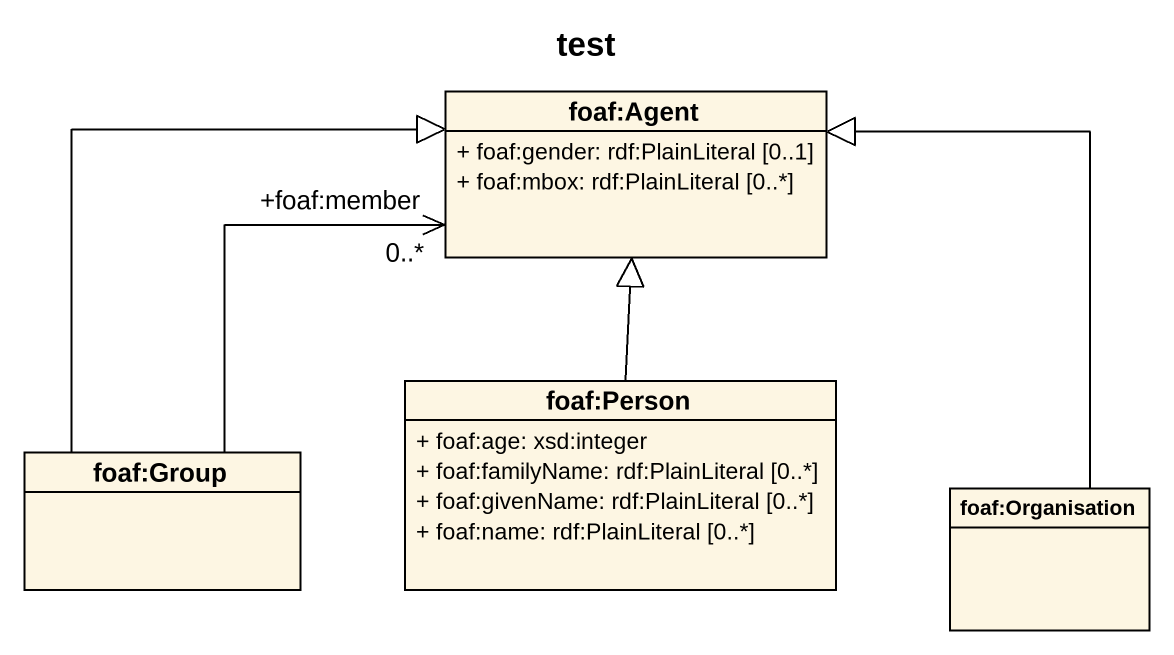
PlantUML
@startuml
title test
hide circle
hide empty members
skinparam classAttributeIconSize 0
class "foaf:Agent" as foaf_Agent {
  + foaf:gender: rdf:PlainLiteral [0..1]
  + foaf:mbox: rdf:PlainLiteral [0..*]
}
class "foaf:Person" as foaf_Person {
  + foaf:age: xsd:integer
  + foaf:familyName: rdf:PlainLiteral [0..*]
  + foaf:givenName: rdf:PlainLiteral [0..*]
  + foaf:name: rdf:PlainLiteral [0..*]
}
class "foaf:Group" as foaf_Group
class "foaf:Organisation" as foaf_Organisation
foaf_Person -up-|> foaf_Agent
foaf_Group -up-|> foaf_Agent
foaf_Group -up-> "+foaf:member\n0..*" foaf_Agent
foaf_Organisation -up-|> foaf_Agent
@enduml
